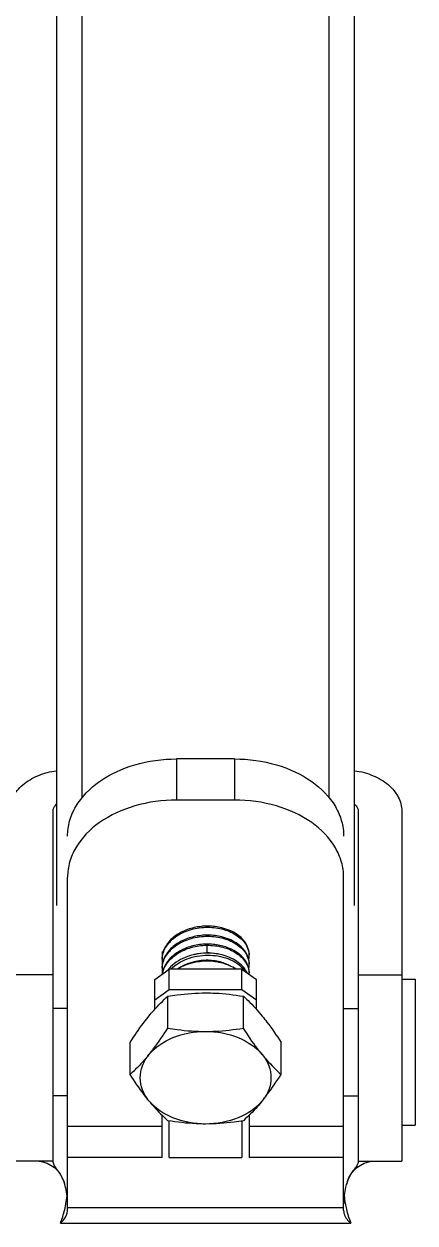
# Model space of a CAD drawing. Extents: x -427546 to -314919, y 698702 to 968782.
# Drawn here: x -410485 to -410209, y 890107 to 890949 of the extents above; entities that cross this region are included whole.
import ezdxf

# ---------------------------------------------------------------- set-up
doc = ezdxf.new("R2010")
doc.units = 0
doc.header["$LTSCALE"] = 1000
doc.header["$MEASUREMENT"] = 0
doc.layers.get('0').update_dxf_attribs({"linetype": 'CONTINUOUS'})

msp = doc.modelspace()

# ---------------------------------------------------------------- linework, layer by layer
for p, q in [((-410461.57, 890329.86), (-410461.57, 891936.34)), ((-410252.02, 890329.86), (-410252.02, 891936.34)), ((-410443.69, 890405.41), (-410443.69, 891758.56)), ((-410269.91, 890405.41), (-410269.91, 891758.56)), ((-410377.24, 890432.86), (-410377.24, 890403.95)), ((-410336.36, 890432.86), (-410377.24, 890432.86)), ((-410336.36, 890432.86), (-410336.36, 890403.95)), ((-410336.36, 890403.95), (-410377.24, 890403.95)), ((-410464.13, 890150.2), (-410464.13, 890396.21)), ((-410249.47, 890396.21), (-410249.47, 890150.2)), ((-410218.8, 890396.21), (-410218.8, 890150.2)), ((-410453.91, 890115.37), (-410453.91, 890349.74)), ((-410259.69, 890115.37), (-410259.69, 890349.74)), ((-410355.89, 890301.9), (-410356.04, 890296.49)), ((-410356.04, 890296.49), (-410356.04, 890296.37)), ((-410392.58, 890277.86), (-410382.35, 890285.09)), ((-410382.35, 890270.63), (-410382.35, 890285.09)), ((-410331.24, 890285.09), (-410382.35, 890285.09)), ((-410331.24, 890270.63), (-410331.24, 890285.09)), ((-410331.24, 890285.09), (-410321.02, 890277.86)), ((-410464.13, 890281.07), (-410494.8, 890281.07)), ((-410392.58, 890256.87), (-410392.58, 890277.86)), ((-410321.02, 890256.87), (-410321.02, 890277.86)), ((-410249.47, 890281.07), (-410218.8, 890281.07)), ((-410218.8, 890278.17), (-410209.46, 890278.17)), ((-410209.46, 890278.17), (-410209.46, 890175.56)), ((-410382.35, 890270.63), (-410392.58, 890263.41)), ((-410331.24, 890270.63), (-410382.35, 890270.63)), ((-410321.02, 890263.41), (-410331.24, 890270.63)), ((-410383.36, 890243.66), (-410383.36, 890266.08)), ((-410330.24, 890243.66), (-410330.24, 890266.08)), ((-410453.91, 890257.53), (-410464.13, 890257.53)), ((-410259.69, 890257.53), (-410249.47, 890257.53)), ((-410409.91, 890211.14), (-410409.91, 890233.55)), ((-410303.68, 890211.14), (-410303.68, 890233.55)), ((-410453.91, 890196.19), (-410464.13, 890196.19)), ((-410259.69, 890196.19), (-410249.47, 890196.19)), ((-410387.47, 890174.46), (-410453.91, 890174.46)), ((-410387.47, 890152.75), (-410387.47, 890182.48)), ((-410382.35, 890152.76), (-410382.35, 890178.46)), ((-410331.24, 890178.46), (-410331.24, 890152.76)), ((-410326.13, 890182.48), (-410326.13, 890152.75)), ((-410259.69, 890174.46), (-410326.13, 890174.46)), ((-410218.8, 890175.56), (-410209.46, 890175.56)), ((-410464.13, 890150.2), (-410494.8, 890150.2)), ((-410473.89, 890150.2), (-410473.62, 890150.18)), ((-410473.62, 890150.18), (-410472.53, 890150.03)), ((-410472.53, 890150.03), (-410470.71, 890149.57)), ((-410470.71, 890149.57), (-410468.28, 890148.66)), ((-410387.47, 890152.75), (-410453.91, 890152.75)), ((-410382.35, 890152.76), (-410331.24, 890152.76)), ((-410259.69, 890152.75), (-410326.13, 890152.75)), ((-410249.47, 890150.2), (-410218.8, 890150.2)), ((-410245.31, 890148.66), (-410242.89, 890149.57)), ((-410242.89, 890149.57), (-410241.07, 890150.03)), ((-410241.07, 890150.03), (-410239.98, 890150.18)), ((-410239.98, 890150.18), (-410239.71, 890150.2)), ((-410468.28, 890148.66), (-410465.48, 890147.2)), ((-410465.48, 890147.2), (-410463.18, 890145.63)), ((-410460.87, 890143.88), (-410463.18, 890145.63)), ((-410463.17, 890145.63), (-410461.74, 890144.37)), ((-410461.74, 890144.37), (-410459.66, 890141.92)), ((-410459.66, 890141.92), (-410457.67, 890138.54)), ((-410255.93, 890138.56), (-410253.92, 890141.94)), ((-410253.92, 890141.94), (-410251.84, 890144.4)), ((-410252.73, 890143.88), (-410250.42, 890145.63)), ((-410251.84, 890144.4), (-410250.43, 890145.63)), ((-410250.42, 890145.63), (-410248.11, 890147.2)), ((-410248.11, 890147.2), (-410245.31, 890148.66)), ((-410457.67, 890138.54), (-410456.36, 890135.41)), ((-410257.24, 890135.4), (-410255.93, 890138.56)), ((-410453.91, 890117.53), (-410259.69, 890117.53)), ((-410458.85, 890106.69), (-410254.74, 890106.69))]:
    msp.add_line(p, q)
for centre, radius, start, end in [((-410370.53, 890297.6), 16.94, 180.02923, 189.50175), ((-410355.38, 890260.16), 36.33, 90.80136, 91.03713), ((-410355.38, 890253.13), 43.24, 90.68329, 90.86009), ((-410340.26, 890294.44), 14.13, 348.61108, 359.9514), ((-410340.06, 890294.43), 13.92, 0.00227, 3.2047), ((-410370.71, 890291.27), 16.76, 177.33193, 179.99847), ((-410370.53, 890291.28), 16.94, 180.02869, 189.42248), ((-410370.71, 890284.94), 16.76, 177.33215, 179.99847), ((-410370.53, 890284.95), 16.94, 180.02899, 189.4615), ((-410365.15, 890270.34), 23.04, 139.37608, 142.48048), ((-410340.26, 890288.12), 14.13, 348.67041, 359.95202), ((-410340.06, 890288.1), 13.92, 0.00224, 3.20519), ((-410340.06, 890281.78), 13.92, 0.00221, 3.20582), ((-410340.02, 890281.78), 13.89, 358.84767, 359.99975), ((-410447.4, 890156.42), 18.33, 213.78825, 214.18873), ((-410266.2, 890156.42), 18.33, 325.81127, 326.21175), ((-410531.02, 890133.78), 77.15, 350.02787, 354.24906), ((-410182.57, 890133.78), 77.16, 185.7566, 189.97205), ((-410531.88, 890133.91), 78.02, 349.72994, 350.04435), ((-410181.72, 890133.91), 78.02, 189.95565, 190.27006)]:
    msp.add_arc(centre, radius, start, end)
for points, knots in [([(-410453.91, 890378.65), (-410453.91, 890382.21), (-410452.87, 890389.49), (-410446.68, 890403.67), (-410431.38, 890418.98), (-410406.28, 890430.26), (-410387.12, 890432.86), (-410377.24, 890432.86)], [0, 0, 0, 0, 0.103597, 0.210948, 0.445697, 0.712571, 1, 1, 1, 1]), ([(-410336.36, 890432.86), (-410326.48, 890432.86), (-410307.32, 890430.26), (-410282.22, 890418.98), (-410266.92, 890403.67), (-410260.73, 890389.49), (-410259.69, 890382.21), (-410259.69, 890378.65)], [0, 0, 0, 0, 0.287429, 0.554303, 0.789052, 0.896403, 1, 1, 1, 1]), ([(-410494.8, 890396.21), (-410494.8, 890399.57), (-410492.93, 890406.7), (-410485.48, 890415.46), (-410474.61, 890421.79), (-410466.09, 890424), (-410461.59, 890424.6)], [0, 0, 0, 0, 0.213346, 0.447987, 0.712108, 1, 1, 1, 1]), ([(-410252.01, 890424.6), (-410247.51, 890424), (-410238.99, 890421.79), (-410228.12, 890415.46), (-410220.67, 890406.7), (-410218.8, 890399.57), (-410218.8, 890396.21)], [0, 0, 0, 0, 0.287892, 0.552013, 0.786654, 1, 1, 1, 1]), ([(-410377.24, 890403.95), (-410387.12, 890403.95), (-410406.28, 890401.35), (-410431.38, 890390.07), (-410446.68, 890374.76), (-410452.87, 890360.58), (-410453.91, 890353.3), (-410453.91, 890349.74)], [0, 0, 0, 0, 0.287429, 0.554303, 0.789052, 0.896403, 1, 1, 1, 1]), ([(-410259.69, 890349.74), (-410259.69, 890353.3), (-410260.73, 890360.58), (-410266.92, 890374.76), (-410282.22, 890390.07), (-410307.32, 890401.35), (-410326.48, 890403.95), (-410336.36, 890403.95)], [0, 0, 0, 0, 0.103597, 0.210948, 0.445697, 0.712571, 1, 1, 1, 1]), ([(-410464.13, 890396.21), (-410464.13, 890396.64), (-410463.9, 890398.47), (-410462.7, 890400.07), (-410461.63, 890400.95)], [0, 0, 0, 0, 0.236834, 1, 1, 1, 1]), ([(-410251.97, 890400.95), (-410251.59, 890400.63), (-410250.27, 890399.38), (-410249.47, 890397.53), (-410249.47, 890396.21)], [0, 0, 0, 0, 0.274002, 1, 1, 1, 1]), ([(-410330.4, 890305.71), (-410334.17, 890309.98), (-410342.83, 890314.26), (-410355.02, 890315.71), (-410364.86, 890314.69), (-410373.9, 890311.51), (-410381.29, 890306.41), (-410386.25, 890299.76), (-410387.47, 890294.54), (-410387.47, 890292.06)], [0, 0, 0, 0, 0.241317, 0.379461, 0.520014, 0.655792, 0.781306, 0.894819, 1, 1, 1, 1]), ([(-410330.39, 890299.38), (-410334.16, 890303.65), (-410342.82, 890307.93), (-410355.02, 890309.38), (-410364.86, 890308.36), (-410373.89, 890305.18), (-410381.29, 890300.09), (-410386.25, 890293.43), (-410387.47, 890288.21), (-410387.47, 890285.73)], [0, 0, 0, 0, 0.241302, 0.379446, 0.520006, 0.655788, 0.781304, 0.89482, 1, 1, 1, 1]), ([(-410387.45, 890292.05), (-410387.31, 890294.99), (-410385.27, 890301.19), (-410378.15, 890308.38), (-410368.26, 890313.14), (-410356.9, 890315.04), (-410345.54, 890313.94), (-410335.65, 890310), (-410328.45, 890303.65), (-410326.31, 890297.91), (-410326.16, 890295.21)], [0, 0, 0, 0, 0.109411, 0.23076, 0.366309, 0.510386, 0.653207, 0.784895, 0.899597, 1, 1, 1, 1]), ([(-410387.45, 890285.72), (-410387.31, 890288.67), (-410385.27, 890294.86), (-410378.15, 890302.06), (-410368.26, 890306.82), (-410356.9, 890308.72), (-410345.54, 890307.62), (-410335.65, 890303.67), (-410328.45, 890297.32), (-410326.31, 890291.58), (-410326.16, 890288.88)], [0, 0, 0, 0, 0.109411, 0.23076, 0.366314, 0.510391, 0.653213, 0.784895, 0.899597, 1, 1, 1, 1]), ([(-410330.39, 890293.06), (-410334.01, 890297.15), (-410342.21, 890301.35), (-410353.88, 890303.01), (-410363.38, 890302.31), (-410372.27, 890299.59), (-410379.77, 890295.05), (-410385.18, 890288.99), (-410386.99, 890284.08), (-410387.31, 890281.67)], [0, 0, 0, 0, 0.238806, 0.375378, 0.515068, 0.651187, 0.778286, 0.893865, 1, 1, 1, 1]), ([(-410387.16, 890281.75), (-410386.63, 890284.57), (-410383.93, 890290.27), (-410376.56, 890296.7), (-410366.85, 890300.85), (-410359.6, 890301.86), (-410355.89, 890301.9)], [0, 0, 0, 0, 0.215857, 0.456017, 0.721227, 1, 1, 1, 1]), ([(-410355.89, 890301.9), (-410352.14, 890301.95), (-410344.87, 890301.11), (-410335.29, 890297.11), (-410328.36, 890290.81), (-410326.3, 890285.2), (-410326.16, 890282.56)], [0, 0, 0, 0, 0.291821, 0.560232, 0.794326, 1, 1, 1, 1]), ([(-410326.13, 890295.22), (-410326.13, 890297.07), (-410326.93, 890300.94), (-410329.08, 890304.22), (-410330.4, 890305.71)], [0, 0, 0, 0, 0.48237, 1, 1, 1, 1]), ([(-410356.03, 890296.37), (-410361.18, 890296.29), (-410371.04, 890294.45), (-410379.62, 890288.87), (-410382.65, 890285.34)], [0, 0, 0, 0, 0.525716, 1, 1, 1, 1]), ([(-410381.27, 890285.13), (-410378.08, 890288.33), (-410369.66, 890293.29), (-410355.41, 890295.72), (-410341.47, 890293.56), (-410333.44, 890288.79), (-410330.62, 890285.73)], [0, 0, 0, 0, 0.245715, 0.512956, 0.773315, 1, 1, 1, 1]), ([(-410347.16, 890295.53), (-410347.86, 890295.7), (-410350.73, 890296.3), (-410353.67, 890296.52), (-410355.89, 890296.49)], [0, 0, 0, 0, 0.245441, 1, 1, 1, 1]), ([(-410330.39, 890286.72), (-410331.76, 890288.28), (-410338.93, 890294.28), (-410348.72, 890296.45), (-410355.89, 890296.37)], [0, 0, 0, 0, 0.224306, 1, 1, 1, 1]), ([(-410326.13, 890288.89), (-410326.13, 890290.74), (-410326.93, 890294.61), (-410329.08, 890297.89), (-410330.39, 890299.38)], [0, 0, 0, 0, 0.482394, 1, 1, 1, 1]), ([(-410326.13, 890282.57), (-410326.13, 890284.42), (-410326.93, 890288.29), (-410329.08, 890291.57), (-410330.39, 890293.06)], [0, 0, 0, 0, 0.482388, 1, 1, 1, 1]), ([(-410335.39, 890285.15), (-410338.23, 890287), (-410344.88, 890289.8), (-410359.09, 890291.62), (-410370.37, 890288.9), (-410376.48, 890285.09)], [0, 0, 0, 0, 0.237857, 0.495496, 1, 1, 1, 1]), ([(-410339.12, 890287.12), (-410341.77, 890288.66), (-410347.87, 890290.89), (-410360.67, 890291.96), (-410370.66, 890289.1), (-410375.96, 890285.45)], [0, 0, 0, 0, 0.239537, 0.497847, 1, 1, 1, 1]), ([(-410327.61, 890282.59), (-410327.79, 890282.95), (-410328.56, 890284.42), (-410329.55, 890285.78), (-410330.39, 890286.72)], [0, 0, 0, 0, 0.243018, 1, 1, 1, 1]), ([(-410383.36, 890266.08), (-410381.17, 890266.43), (-410372.38, 890267.75), (-410363.48, 890268.42), (-410356.8, 890268.42)], [0, 0, 0, 0, 0.248681, 1, 1, 1, 1]), ([(-410356.8, 890268.42), (-410354.57, 890268.42), (-410345.67, 890268.21), (-410336.81, 890267.16), (-410330.24, 890266.08)], [0, 0, 0, 0, 0.251248, 1, 1, 1, 1]), ([(-410396.64, 890252.16), (-410395.54, 890253.49), (-410391.4, 890258.39), (-410386.85, 890262.95), (-410383.36, 890266.08)], [0, 0, 0, 0, 0.268858, 1, 1, 1, 1]), ([(-410330.24, 890266.08), (-410329.13, 890265.08), (-410324.42, 890260.72), (-410320.08, 890255.97), (-410316.96, 890252.16)], [0, 0, 0, 0, 0.2325, 1, 1, 1, 1]), ([(-410409.91, 890233.55), (-410408.84, 890235.22), (-410404.66, 890241.6), (-410400.2, 890247.8), (-410396.64, 890252.16)], [0, 0, 0, 0, 0.261287, 1, 1, 1, 1]), ([(-410316.96, 890252.16), (-410315.82, 890250.76), (-410311.12, 890244.76), (-410306.83, 890238.44), (-410303.68, 890233.55)], [0, 0, 0, 0, 0.237123, 1, 1, 1, 1]), ([(-410396.64, 890225.05), (-410395.49, 890226.45), (-410390.79, 890232.45), (-410386.5, 890238.77), (-410383.36, 890243.66)], [0, 0, 0, 0, 0.237123, 1, 1, 1, 1]), ([(-410383.36, 890243.66), (-410381.17, 890243.3), (-410372.38, 890241.98), (-410363.48, 890241.32), (-410356.8, 890241.32)], [0, 0, 0, 0, 0.248681, 1, 1, 1, 1]), ([(-410356.8, 890241.32), (-410354.57, 890241.32), (-410345.67, 890241.53), (-410336.81, 890242.58), (-410330.24, 890243.66)], [0, 0, 0, 0, 0.251248, 1, 1, 1, 1]), ([(-410316.96, 890225.05), (-410318.11, 890226.45), (-410322.81, 890232.45), (-410327.1, 890238.77), (-410330.24, 890243.66)], [0, 0, 0, 0, 0.237123, 1, 1, 1, 1]), ([(-410396.64, 890225.05), (-410392.29, 890230.38), (-410379.4, 890238.77), (-410364.6, 890241.32), (-410356.8, 890241.32)], [0, 0, 0, 0, 0.468341, 1, 1, 1, 1]), ([(-410356.8, 890241.32), (-410349, 890241.32), (-410334.2, 890238.77), (-410321.31, 890230.38), (-410316.96, 890225.05)], [0, 0, 0, 0, 0.531659, 1, 1, 1, 1]), ([(-410396.64, 890225.05), (-410397.73, 890223.72), (-410401.88, 890218.82), (-410406.42, 890214.27), (-410409.91, 890211.14)], [0, 0, 0, 0, 0.268858, 1, 1, 1, 1]), ([(-410396.64, 890192.53), (-410398.55, 890194.88), (-410401.66, 890200.01), (-410403.35, 890208.79), (-410401.66, 890217.57), (-410398.55, 890222.71), (-410396.64, 890225.05)], [0, 0, 0, 0, 0.257487, 0.5, 0.742513, 1, 1, 1, 1]), ([(-410316.96, 890225.05), (-410315.87, 890223.72), (-410311.72, 890218.82), (-410307.18, 890214.27), (-410303.68, 890211.14)], [0, 0, 0, 0, 0.268858, 1, 1, 1, 1]), ([(-410316.96, 890225.05), (-410315.05, 890222.71), (-410311.94, 890217.57), (-410310.25, 890208.79), (-410311.94, 890200.01), (-410315.05, 890194.88), (-410316.96, 890192.53)], [0, 0, 0, 0, 0.257487, 0.5, 0.742513, 1, 1, 1, 1]), ([(-410396.64, 890192.53), (-410397.78, 890193.93), (-410402.48, 890199.93), (-410406.77, 890206.25), (-410409.91, 890211.14)], [0, 0, 0, 0, 0.237123, 1, 1, 1, 1]), ([(-410316.96, 890192.53), (-410315.82, 890193.93), (-410311.12, 890199.93), (-410306.83, 890206.25), (-410303.68, 890211.14)], [0, 0, 0, 0, 0.237123, 1, 1, 1, 1]), ([(-410396.64, 890192.53), (-410395.54, 890191.19), (-410391.4, 890186.3), (-410386.85, 890181.74), (-410383.36, 890178.61)], [0, 0, 0, 0, 0.268858, 1, 1, 1, 1]), ([(-410356.8, 890176.26), (-410364.6, 890176.26), (-410379.4, 890178.81), (-410392.29, 890187.2), (-410396.64, 890192.53)], [0, 0, 0, 0, 0.531659, 1, 1, 1, 1]), ([(-410316.96, 890192.53), (-410321.31, 890187.2), (-410334.2, 890178.81), (-410349, 890176.26), (-410356.8, 890176.26)], [0, 0, 0, 0, 0.468341, 1, 1, 1, 1]), ([(-410316.96, 890192.53), (-410318.05, 890191.19), (-410322.2, 890186.3), (-410326.75, 890181.74), (-410330.24, 890178.61)], [0, 0, 0, 0, 0.268858, 1, 1, 1, 1]), ([(-410356.8, 890176.26), (-410359.03, 890176.26), (-410367.93, 890176.48), (-410376.79, 890177.53), (-410383.36, 890178.61)], [0, 0, 0, 0, 0.251248, 1, 1, 1, 1]), ([(-410330.24, 890178.61), (-410332.42, 890178.25), (-410341.22, 890176.93), (-410350.12, 890176.26), (-410356.8, 890176.26)], [0, 0, 0, 0, 0.248681, 1, 1, 1, 1]), ([(-410462.63, 890146.22), (-410462.86, 890146.56), (-410463.62, 890147.77), (-410464.13, 890149.18), (-410464.13, 890150.2)], [0, 0, 0, 0, 0.289589, 1, 1, 1, 1]), ([(-410249.47, 890150.2), (-410249.47, 890149.88), (-410249.62, 890148.45), (-410250.35, 890147.14), (-410250.97, 890146.22)], [0, 0, 0, 0, 0.222245, 1, 1, 1, 1]), ([(-410460.87, 890143.88), (-410461.03, 890144.07), (-410461.61, 890144.8), (-410462.18, 890145.55), (-410462.56, 890146.11)], [0, 0, 0, 0, 0.26918, 1, 1, 1, 1]), ([(-410456.36, 890135.41), (-410456.67, 890136.27), (-410457.83, 890139.25), (-410459.42, 890142.1), (-410460.87, 890143.88)], [0, 0, 0, 0, 0.285604, 1, 1, 1, 1]), ([(-410252.73, 890143.88), (-410253.16, 890143.36), (-410255.04, 890140.75), (-410256.4, 890137.8), (-410257.24, 890135.41)], [0, 0, 0, 0, 0.210146, 1, 1, 1, 1]), ([(-410251.04, 890146.11), (-410251.16, 890145.93), (-410251.7, 890145.17), (-410252.28, 890144.44), (-410252.73, 890143.88)], [0, 0, 0, 0, 0.231104, 1, 1, 1, 1]), ([(-410453.91, 890120.26), (-410453.91, 890121.58), (-410454.11, 890126.7), (-410455.1, 890131.81), (-410456.36, 890135.41)], [0, 0, 0, 0, 0.257456, 1, 1, 1, 1]), ([(-410257.24, 890135.41), (-410257.64, 890134.25), (-410259.1, 890129.32), (-410259.69, 890124.16), (-410259.69, 890120.26)], [0, 0, 0, 0, 0.239548, 1, 1, 1, 1]), ([(-410458.85, 890106.69), (-410458.44, 890107.73), (-410456.85, 890112.06), (-410455.73, 890116.56), (-410455.11, 890120)], [0, 0, 0, 0, 0.242689, 1, 1, 1, 1]), ([(-410458.85, 890106.69), (-410458.16, 890107.26), (-410455.75, 890109.58), (-410453.91, 890112.89), (-410453.91, 890115.37)], [0, 0, 0, 0, 0.266, 1, 1, 1, 1]), ([(-410259.69, 890115.37), (-410259.69, 890114.59), (-410259.07, 890111.19), (-410256.75, 890108.36), (-410254.74, 890106.69)], [0, 0, 0, 0, 0.231026, 1, 1, 1, 1]), ([(-410258.49, 890120), (-410258.28, 890118.84), (-410257.35, 890114.32), (-410256.02, 890109.88), (-410254.74, 890106.69)], [0, 0, 0, 0, 0.255037, 1, 1, 1, 1])]:
    msp.add_open_spline(points, degree=3, knots=knots)
for points in [[(-410356.04, 890296.49), (-410358.97, 890296.44), (-410361.92, 890296.03), (-410364.76, 890295.27)], [(-410330.62, 890285.73), (-410329.97, 890285.03), (-410329.38, 890284.29), (-410328.84, 890283.5)]]:
    msp.add_open_spline(points, degree=3)

doc.saveas('drawing.dxf')
